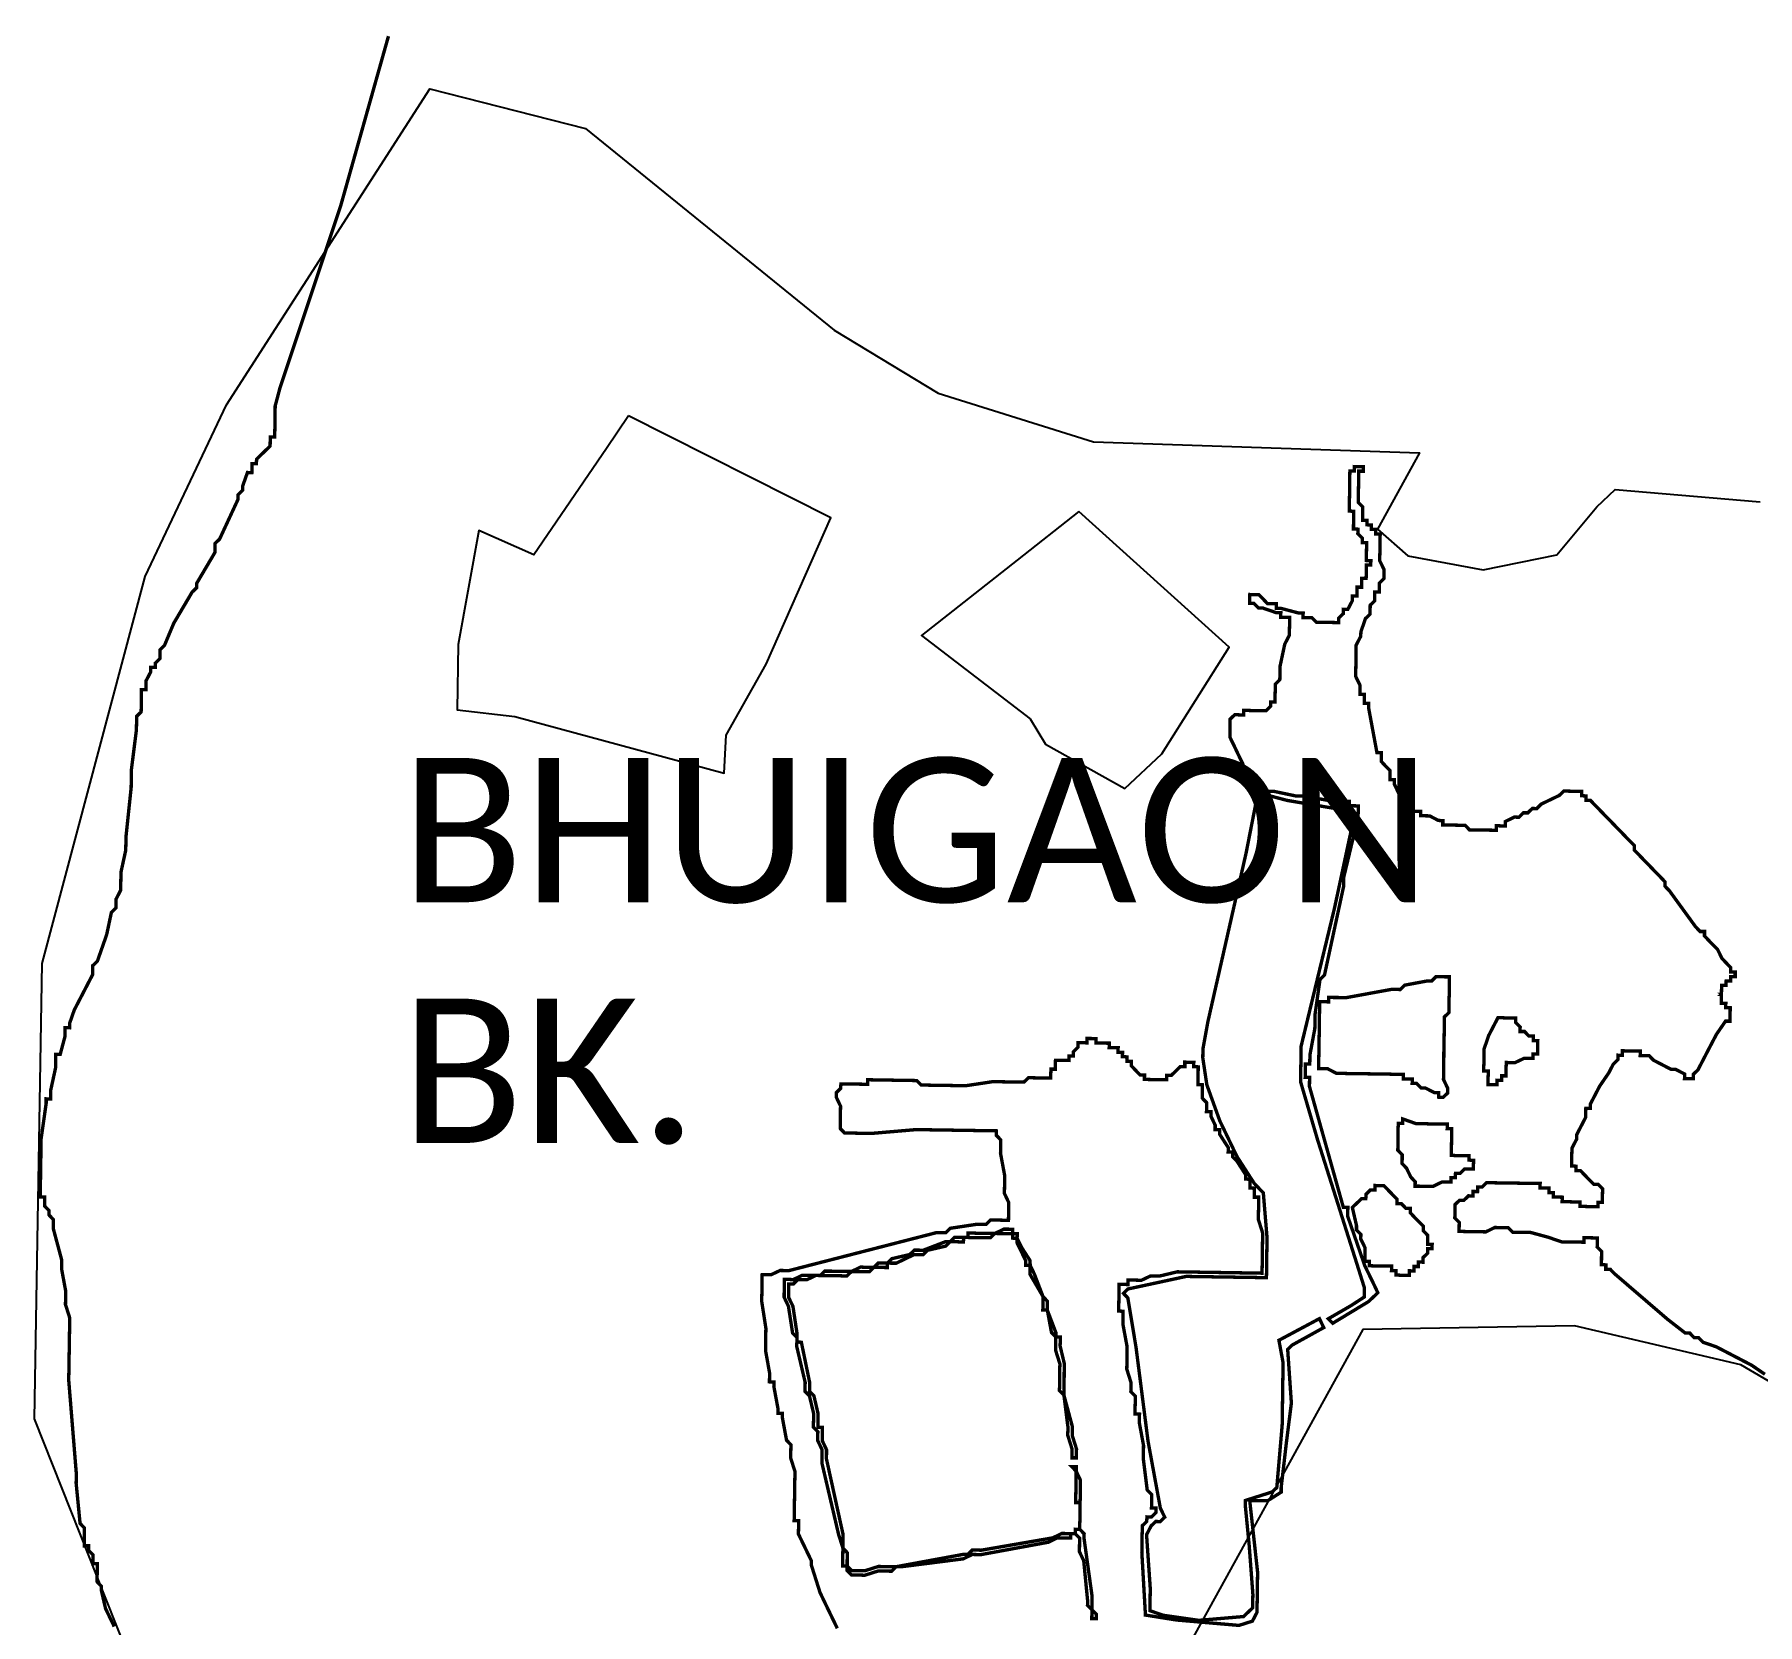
# Model space of a CAD drawing. Header units: metres. Extents: x 263795 to 267538, y 2142866 to 2154063.
# Drawn here: x 264475 to 266010, y 2143914 to 2145331 of the extents above; entities that cross this region are included whole.
import ezdxf

# ---------------------------------------------------------------- set-up
doc = ezdxf.new("R2010")
doc.units = ezdxf.units.M
for name, color, linetype in [('HIGH TIDE LINE', 6, 'Continuous'), ('village', 3, 'Continuous'), ('VILLAGE NAME', 250, 'Continuous')]:
    doc.layers.add(name, color=color, linetype=linetype)
doc.styles.get("Standard").update_dxf_attribs({"font": 'simplex.shx'})

msp = doc.modelspace()

# ---------------------------------------------------------------- linework, layer by layer
at = {"layer": 'HIGH TIDE LINE', "lineweight": 0}
for points in [[(264790.3, 2145329.1, 3, 3, 0), (264747.7, 2145177.8, 3, 3, 0), (264693.6, 2145015.5, 3, 3, 0), (264689.4, 2144999.7, 3, 3, 0), (264689, 2144971.9, 3, 3, 0), (264685, 2144971.9, 3, 3, 0), (264684.9, 2144964, 3, 3, 0), (264680.8, 2144960, 3, 3, 0), (264676.8, 2144956.1, 3, 3, 0), (264672.8, 2144952.2, 3, 3, 0), (264672.7, 2144948.2, 3, 3, 0), (264668.7, 2144948.3, 3, 3, 0), (264668.6, 2144940.3, 3, 3, 0), (264664.7, 2144940.4, 3, 3, 0), (264660.5, 2144928.5, 3, 3, 0), (264660.4, 2144924.6, 3, 3, 0), (264656.4, 2144920.6, 3, 3, 0), (264656.4, 2144916.7, 3, 3, 0), (264639.9, 2144881.1, 3, 3, 0), (264635.9, 2144877.2, 3, 3, 0), (264635.8, 2144869.3, 3, 3, 0), (264619.5, 2144841.7, 3, 3, 0), (264619.4, 2144837.7, 3, 3, 0), (264615.4, 2144833.8, 3, 3, 0), (264599.1, 2144806.2, 3, 3, 0), (264590.8, 2144786.4, 3, 3, 0), (264586.8, 2144782.5, 3, 3, 0), (264586.7, 2144774.6, 3, 3, 0), (264582.6, 2144770.6, 3, 3, 0), (264582.6, 2144766.7, 3, 3, 0), (264578.6, 2144766.7, 3, 3, 0), (264578.5, 2144762.7, 3, 3, 0), (264574.4, 2144754.9, 3, 3, 0), (264574.3, 2144746.9, 3, 3, 0), (264570.3, 2144747, 3, 3, 0), (264570, 2144727.1, 3, 3, 0), (264566, 2144723.2, 3, 3, 0), (264565.8, 2144711.2, 3, 3, 0), (264561.3, 2144675.5, 3, 3, 0), (264561.1, 2144659.6, 3, 3, 0), (264556.5, 2144615.9, 3, 3, 0), (264556.3, 2144604, 3, 3, 0), (264552, 2144584.2, 3, 3, 0), (264551.8, 2144568.3, 3, 3, 0), (264547.7, 2144560.4, 3, 3, 0), (264547.6, 2144552.5, 3, 3, 0), (264543.5, 2144548.5, 3, 3, 0), (264539.3, 2144528.7, 3, 3, 0), (264531, 2144505, 3, 3, 0), (264526.9, 2144501.1, 3, 3, 0), (264526.8, 2144493.1, 3, 3, 0), (264510.4, 2144461.5, 3, 3, 0), (264506.3, 2144449.7, 3, 3, 0), (264506.2, 2144445.7, 3, 3, 0), (264502.3, 2144445.8, 3, 3, 0), (264502.1, 2144437.8, 3, 3, 0), (264497.9, 2144422, 3, 3, 0), (264494, 2144422, 3, 3, 0), (264493.8, 2144410.1, 3, 3, 0), (264489.5, 2144390.3, 3, 3, 0), (264489.4, 2144382.3, 3, 3, 0), (264485.4, 2144382.4, 3, 3, 0), (264485.4, 2144378.4, 3, 3, 0), (264480.9, 2144346.7, 3, 3, 0), (264480.1, 2144295, 3, 3, 0), (264484.1, 2144294.9, 3, 3, 0), (264484, 2144287, 3, 3, 0), (264487.9, 2144282.9, 3, 3, 0), (264487.9, 2144279, 3, 3, 0), (264491.8, 2144274.9, 3, 3, 0), (264491.7, 2144267, 3, 3, 0), (264499.2, 2144239, 3, 3, 0), (264499.1, 2144231.1, 3, 3, 0), (264502.8, 2144211.1, 3, 3, 0), (264502.6, 2144199.2, 3, 3, 0), (264506.4, 2144187.2, 3, 3, 0), (264505.5, 2144131.6, 3, 3, 0), (264512.3, 2144048, 3, 3, 0), (264512.1, 2144040, 3, 3, 0), (264515.6, 2144004.2, 3, 3, 0), (264519.5, 2144000.1, 3, 3, 0), (264519.3, 2143984.2, 3, 3, 0), (264523.2, 2143984.2, 3, 3, 0), (264523.2, 2143980.2, 3, 3, 0), (264527.1, 2143976.2, 3, 3, 0), (264527, 2143968.2, 3, 3, 0), (264531, 2143968.2, 3, 3, 0), (264530.7, 2143952.3, 3, 3, 0), (264534.6, 2143948.2, 3, 3, 0), (264534.6, 2143944.3, 3, 3, 0), (264538.3, 2143928.3, 3, 3, 0), (264546, 2143912.3, 3, 3, 0)], [(265190.1, 2143910.7, 3, 3, 0), (265178.5, 2143934.7, 3, 3, 0), (265174.7, 2143942.7, 3, 3, 0), (265167.1, 2143966.7, 3, 3, 0), (265167.1, 2143970.7, 3, 3, 0), (265155.5, 2143994.7, 3, 3, 0), (265155.7, 2144006.6, 3, 3, 0), (265151.7, 2144006.7, 3, 3, 0), (265152.4, 2144050.4, 3, 3, 0), (265148.6, 2144062.4, 3, 3, 0), (265148.8, 2144074.3, 3, 3, 0), (265144.9, 2144078.3, 3, 3, 0), (265141.2, 2144098.3, 3, 3, 0), (265141.2, 2144102.3, 3, 3, 0), (265137.3, 2144102.3, 3, 3, 0), (265137.3, 2144106.3, 3, 3, 0), (265133.6, 2144126.2, 3, 3, 0), (265133.7, 2144130.2, 3, 3, 0), (265129.7, 2144130.3, 3, 3, 0), (265129.8, 2144138.2, 3, 3, 0), (265126.2, 2144158.2, 3, 3, 0), (265126.5, 2144178, 3, 3, 0), (265122.8, 2144201.9, 3, 3, 0), (265123.2, 2144225.8, 3, 3, 0), (265131.1, 2144225.7, 3, 3, 0), (265139.2, 2144229.5, 3, 3, 0), (265147.1, 2144229.4, 3, 3, 0), (265278.8, 2144263.3, 3, 3, 0), (265286.8, 2144263.1, 3, 3, 0), (265290.8, 2144267.1, 3, 3, 0), (265314.7, 2144270.7, 3, 3, 0), (265322.6, 2144270.6, 3, 3, 0), (265326.7, 2144274.5, 3, 3, 0), (265342.6, 2144274.2, 3, 3, 0), (265342.8, 2144290.1, 3, 3, 0), (265339, 2144298.1, 3, 3, 0), (265339.2, 2144314.1, 3, 3, 0), (265335.5, 2144334, 3, 3, 0), (265335.7, 2144345.9, 3, 3, 0), (265331.8, 2144349.9, 3, 3, 0), (265331.8, 2144353.9, 3, 3, 0), (265260.3, 2144355, 3, 3, 0), (265220.5, 2144351.6, 3, 3, 0), (265196.6, 2144352, 3, 3, 0), (265192.7, 2144356, 3, 3, 0), (265193, 2144375.9, 3, 3, 0), (265189.2, 2144383.9, 3, 3, 0), (265189.2, 2144387.9, 3, 3, 0), (265193.2, 2144391.8, 3, 3, 0), (265193.3, 2144395.7, 3, 3, 0), (265217.2, 2144395.4, 3, 3, 0), (265217.2, 2144399.4, 3, 3, 0), (265260.9, 2144398.7, 3, 3, 0), (265264.9, 2144394.7, 3, 3, 0), (265304.6, 2144394.1, 3, 3, 0), (265328.5, 2144397.7, 3, 3, 0), (265356.3, 2144397.3, 3, 3, 0), (265360.4, 2144401.2, 3, 3, 0), (265380.2, 2144400.9, 3, 3, 0), (265380.4, 2144408.9, 3, 3, 0), (265384.3, 2144408.8, 3, 3, 0), (265384.5, 2144416.8, 3, 3, 0), (265396.4, 2144416.6, 3, 3, 0), (265396.4, 2144420.6, 3, 3, 0), (265400.4, 2144420.5, 3, 3, 0), (265400.5, 2144424.5, 3, 3, 0), (265404.5, 2144428.4, 3, 3, 0), (265404.6, 2144432.4, 3, 3, 0), (265412.5, 2144432.3, 3, 3, 0), (265412.6, 2144436.2, 3, 3, 0), (265420.5, 2144436.1, 3, 3, 0), (265420.5, 2144432.1, 3, 3, 0), (265432.4, 2144432, 3, 3, 0), (265432.3, 2144428, 3, 3, 0), (265440.3, 2144427.9, 3, 3, 0), (265440.2, 2144423.9, 3, 3, 0), (265444.2, 2144423.8, 3, 3, 0), (265444.1, 2144419.9, 3, 3, 0), (265448.1, 2144419.8, 3, 3, 0), (265448.1, 2144415.8, 3, 3, 0), (265452, 2144415.8, 3, 3, 0), (265452, 2144411.8, 3, 3, 0), (265455.9, 2144407.8, 3, 3, 0), (265459.8, 2144403.7, 3, 3, 0), (265463.8, 2144403.7, 3, 3, 0), (265463.7, 2144399.7, 3, 3, 0), (265483.6, 2144399.4, 3, 3, 0), (265483.6, 2144403.4, 3, 3, 0), (265487.6, 2144403.3, 3, 3, 0), (265495.7, 2144411.1, 3, 3, 0), (265499.7, 2144411.1, 3, 3, 0), (265499.7, 2144415.1, 3, 3, 0), (265507.7, 2144414.9, 3, 3, 0), (265507.6, 2144411, 3, 3, 0), (265511.6, 2144410.9, 3, 3, 0), (265511.4, 2144395, 3, 3, 0), (265515.3, 2144394.9, 3, 3, 0), (265515.2, 2144383, 3, 3, 0), (265519.1, 2144379, 3, 3, 0), (265519, 2144371, 3, 3, 0), (265522.9, 2144371, 3, 3, 0), (265522.9, 2144367, 3, 3, 0), (265526.7, 2144359, 3, 3, 0), (265526.7, 2144355, 3, 3, 0), (265530.6, 2144355, 3, 3, 0), (265530.6, 2144351, 3, 3, 0), (265538.4, 2144338.9, 3, 3, 0), (265538.3, 2144335, 3, 3, 0), (265542.3, 2144334.9, 3, 3, 0), (265542.2, 2144330.9, 3, 3, 0), (265546.1, 2144326.9, 3, 3, 0), (265553.9, 2144314.8, 3, 3, 0), (265553.8, 2144310.9, 3, 3, 0), (265557.8, 2144310.8, 3, 3, 0), (265557.7, 2144302.9, 3, 3, 0), (265561.7, 2144302.8, 3, 3, 0), (265561.6, 2144294.8, 3, 3, 0), (265565.5, 2144294.8, 3, 3, 0), (265565.2, 2144274.9, 3, 3, 0), (265569, 2144262.9, 3, 3, 0), (265568.5, 2144227.1, 3, 3, 0), (265493, 2144228.3, 3, 3, 0), (265477, 2144224.5, 3, 3, 0), (265469.1, 2144224.6, 3, 3, 0), (265461.1, 2144220.8, 3, 3, 0), (265449.1, 2144221, 3, 3, 0), (265449.1, 2144217, 3, 3, 0), (265441.1, 2144217.1, 3, 3, 0), (265440.8, 2144193.3, 3, 3, 0), (265444.7, 2144193.2, 3, 3, 0), (265444.6, 2144181.3, 3, 3, 0), (265448.3, 2144161.3, 3, 3, 0), (265448, 2144141.5, 3, 3, 0), (265451.8, 2144129.5, 3, 3, 0), (265451.6, 2144121.5, 3, 3, 0), (265455.6, 2144117.5, 3, 3, 0), (265455.3, 2144101.6, 3, 3, 0), (265459.3, 2144101.5, 3, 3, 0), (265459.2, 2144093.6, 3, 3, 0), (265462.9, 2144073.6, 3, 3, 0), (265462.7, 2144061.7, 3, 3, 0), (265466.2, 2144033.8, 3, 3, 0), (265470.2, 2144029.8, 3, 3, 0), (265470, 2144017.9, 3, 3, 0), (265474, 2144017.8, 3, 3, 0), (265473.9, 2144013.8, 3, 3, 0), (265469.9, 2144009.9, 3, 3, 0), (265465.9, 2144010, 3, 3, 0), (265465.8, 2144006, 3, 3, 0), (265461.8, 2144002.1, 3, 3, 0), (265461.4, 2143978.2, 3, 3, 0), (265464.6, 2143922.5, 3, 3, 0), (265492.4, 2143918.1, 3, 3, 0), (265547.9, 2143913.3, 3, 3, 0), (265559.9, 2143917.1, 3, 3, 0), (265564, 2143925, 3, 3, 0), (265564.5, 2143960.8, 3, 3, 0), (265557.5, 2144024.5, 3, 3, 0), (265573.4, 2144024.3, 3, 3, 0), (265585.5, 2144032, 3, 3, 0), (265585.5, 2144036, 3, 3, 0), (265590.1, 2144075.7, 3, 3, 0), (265594.6, 2144111.4, 3, 3, 0), (265591.3, 2144159.2, 3, 3, 0), (265595.4, 2144163.1, 3, 3, 0), (265623.4, 2144178.6, 3, 3, 0), (265619.6, 2144186.6, 3, 3, 0), (265583.5, 2144167.3, 3, 3, 0), (265587.2, 2144147.3, 3, 3, 0), (265586.4, 2144091.7, 3, 3, 0), (265581.6, 2144036.1, 3, 3, 0), (265577.5, 2144032.2, 3, 3, 0), (265553.6, 2144024.6, 3, 3, 0), (265553.5, 2144020.6, 3, 3, 0), (265557, 2143984.8, 3, 3, 0), (265560.3, 2143941, 3, 3, 0), (265560.1, 2143929, 3, 3, 0), (265556.1, 2143925.1, 3, 3, 0), (265552, 2143921.2, 3, 3, 0), (265512.2, 2143917.8, 3, 3, 0), (265480.5, 2143922.3, 3, 3, 0), (265468.6, 2143926.4, 3, 3, 0), (265468.9, 2143946.3, 3, 3, 0), (265465.6, 2143994.1, 3, 3, 0), (265469.7, 2144002, 3, 3, 0), (265473.8, 2144005.9, 3, 3, 0), (265477.7, 2144005.8, 3, 3, 0), (265481.8, 2144009.7, 3, 3, 0), (265477.9, 2144017.7, 3, 3, 0), (265466.9, 2144077.5, 3, 3, 0), (265456.2, 2144161.2, 3, 3, 0), (265448.9, 2144205.1, 3, 3, 0), (265445, 2144209.1, 3, 3, 0), (265449, 2144213, 3, 3, 0), (265500.9, 2144224.2, 3, 3, 0), (265572.4, 2144223.1, 3, 3, 0), (265572.9, 2144258.9, 3, 3, 0), (265569.6, 2144298.7, 3, 3, 0), (265561.7, 2144306.8, 3, 3, 0), (265546.2, 2144330.9, 3, 3, 0), (265530.8, 2144362.9, 3, 3, 0), (265519.3, 2144394.9, 3, 3, 0), (265515.7, 2144418.8, 3, 3, 0), (265515.8, 2144426.7, 3, 3, 0), (265520.1, 2144450.5, 3, 3, 0), (265554.2, 2144601.1, 3, 3, 0), (265562.8, 2144644.8, 3, 3, 0), (265562.8, 2144648.7, 3, 3, 0), (265566.8, 2144648.7, 3, 3, 0), (265574.8, 2144652.5, 3, 3, 0), (265590.7, 2144648.3, 3, 3, 0), (265642.2, 2144639.6, 3, 3, 0), (265646.2, 2144639.5, 3, 3, 0), (265650, 2144631.5, 3, 3, 0), (265633, 2144552.3, 3, 3, 0), (265603.3, 2144429.4, 3, 3, 0), (265602.8, 2144397.6, 3, 3, 0), (265618, 2144345.7, 3, 3, 0), (265633.2, 2144297.8, 3, 3, 0), (265652.2, 2144237.8, 3, 3, 0), (265659.7, 2144213.9, 3, 3, 0), (265659.6, 2144205.9, 3, 3, 0), (265647.6, 2144198.1, 3, 3, 0), (265627.5, 2144186.5, 3, 3, 0), (265631.5, 2144182.5, 3, 3, 0), (265663.5, 2144201.9, 3, 3, 0), (265671.6, 2144209.7, 3, 3, 0), (265667.8, 2144217.7, 3, 3, 0), (265660, 2144233.7, 3, 3, 0), (265644.8, 2144277.7, 3, 3, 0), (265644.9, 2144285.7, 3, 3, 0), (265640.9, 2144285.7, 3, 3, 0), (265610.7, 2144393.5, 3, 3, 0), (265610.8, 2144401.5, 3, 3, 0), (265606.9, 2144401.5, 3, 3, 0), (265607, 2144413.5, 3, 3, 0), (265611, 2144413.4, 3, 3, 0), (265611.1, 2144421.4, 3, 3, 0), (265615.5, 2144445.1, 3, 3, 0), (265615.6, 2144457.1, 3, 3, 0), (265620.1, 2144488.8, 3, 3, 0), (265624.1, 2144492.7, 3, 3, 0), (265641.2, 2144572, 3, 3, 0), (265641.3, 2144580, 3, 3, 0), (265649.8, 2144615.6, 3, 3, 0), (265649.9, 2144623.6, 3, 3, 0), (265654, 2144631.5, 3, 3, 0), (265654.2, 2144643.4, 3, 3, 0), (265646.2, 2144643.5, 3, 3, 0), (265646.3, 2144647.5, 3, 3, 0), (265630.4, 2144647.7, 3, 3, 0), (265606.6, 2144652.1, 3, 3, 0), (265598.7, 2144652.2, 3, 3, 0), (265578.8, 2144656.4, 3, 3, 0), (265566.9, 2144656.6, 3, 3, 0), (265567, 2144660.6, 3, 3, 0), (265559, 2144660.7, 3, 3, 0), (265559.1, 2144668.7, 3, 3, 0), (265555.2, 2144668.7, 3, 3, 0), (265551.4, 2144680.7, 3, 3, 0), (265547.5, 2144688.7, 3, 3, 0), (265543.7, 2144696.7, 3, 3, 0), (265539.8, 2144704.7, 3, 3, 0), (265540, 2144720.6, 3, 3, 0), (265544.1, 2144724.6, 3, 3, 0), (265552, 2144724.4, 3, 3, 0), (265552.1, 2144728.4, 3, 3, 0), (265556.1, 2144728.4, 3, 3, 0), (265572, 2144728.1, 3, 3, 0), (265576, 2144732, 3, 3, 0), (265576.1, 2144736, 3, 3, 0), (265580, 2144736, 3, 3, 0), (265580.3, 2144751.9, 3, 3, 0), (265584.3, 2144755.8, 3, 3, 0), (265584.5, 2144767.7, 3, 3, 0), (265588.7, 2144787.5, 3, 3, 0), (265592.8, 2144795.4, 3, 3, 0), (265593.1, 2144811.3, 3, 3, 0), (265585.1, 2144811.4, 3, 3, 0), (265585.2, 2144815.4, 3, 3, 0), (265581.2, 2144815.5, 3, 3, 0), (265569.3, 2144819.6, 3, 3, 0), (265565.4, 2144819.7, 3, 3, 0), (265561.4, 2144823.7, 3, 3, 0), (265557.5, 2144823.8, 3, 3, 0), (265557.6, 2144831.7, 3, 3, 0), (265565.5, 2144831.6, 3, 3, 0), (265569.5, 2144827.6, 3, 3, 0), (265573.4, 2144823.5, 3, 3, 0), (265581.3, 2144823.4, 3, 3, 0), (265581.3, 2144819.4, 3, 3, 0), (265585.2, 2144819.4, 3, 3, 0), (265601.1, 2144815.2, 3, 3, 0), (265605.1, 2144815.1, 3, 3, 0), (265605, 2144811.1, 3, 3, 0), (265612.9, 2144811, 3, 3, 0), (265616.9, 2144807, 3, 3, 0), (265636.7, 2144806.7, 3, 3, 0), (265636.8, 2144810.7, 3, 3, 0), (265640.8, 2144814.6, 3, 3, 0), (265640.9, 2144818.6, 3, 3, 0), (265644.9, 2144818.5, 3, 3, 0), (265649, 2144826.4, 3, 3, 0), (265649, 2144830.4, 3, 3, 0), (265653, 2144830.3, 3, 3, 0), (265653.1, 2144838.3, 3, 3, 0), (265657.1, 2144838.2, 3, 3, 0), (265657.2, 2144846.1, 3, 3, 0), (265661.2, 2144846.1, 3, 3, 0), (265661.4, 2144858, 3, 3, 0), (265665.3, 2144858, 3, 3, 0), (265665.4, 2144861.9, 3, 3, 0), (265661.4, 2144862, 3, 3, 0), (265661.6, 2144877.9, 3, 3, 0), (265657.7, 2144878, 3, 3, 0), (265657.7, 2144881.9, 3, 3, 0), (265653.8, 2144886, 3, 3, 0), (265653.9, 2144889.9, 3, 3, 0), (265649.9, 2144890, 3, 3, 0), (265650.1, 2144905.9, 3, 3, 0), (265646.2, 2144906, 3, 3, 0), (265646.7, 2144941.7, 3, 3, 0), (265650.7, 2144941.7, 3, 3, 0), (265650.7, 2144945.7, 3, 3, 0), (265658.7, 2144945.5, 3, 3, 0), (265658.6, 2144941.6, 3, 3, 0), (265654.6, 2144941.6, 3, 3, 0), (265654.2, 2144913.8, 3, 3, 0), (265658.1, 2144909.8, 3, 3, 0), (265658, 2144897.8, 3, 3, 0), (265661.9, 2144897.8, 3, 3, 0), (265661.9, 2144893.8, 3, 3, 0), (265665.9, 2144893.7, 3, 3, 0), (265665.8, 2144889.8, 3, 3, 0), (265669.8, 2144889.7, 3, 3, 0), (265669.7, 2144885.7, 3, 3, 0), (265673.7, 2144885.7, 3, 3, 0), (265673.3, 2144861.8, 3, 3, 0), (265677.2, 2144853.8, 3, 3, 0), (265677.1, 2144845.9, 3, 3, 0), (265673, 2144841.9, 3, 3, 0), (265672.9, 2144834, 3, 3, 0), (265668.9, 2144834, 3, 3, 0), (265668.8, 2144826.1, 3, 3, 0), (265664.8, 2144822.2, 3, 3, 0), (265664.7, 2144814.2, 3, 3, 0), (265660.6, 2144810.3, 3, 3, 0), (265656.5, 2144798.4, 3, 3, 0), (265656.4, 2144794.5, 3, 3, 0), (265652.3, 2144786.6, 3, 3, 0), (265651.9, 2144758.7, 3, 3, 0), (265655.8, 2144750.7, 3, 3, 0), (265655.7, 2144742.8, 3, 3, 0), (265659.6, 2144742.7, 3, 3, 0), (265659.5, 2144734.8, 3, 3, 0), (265663.5, 2144734.7, 3, 3, 0), (265663.4, 2144730.7, 3, 3, 0), (265670.8, 2144690.9, 3, 3, 0), (265674.8, 2144690.8, 3, 3, 0), (265674.7, 2144682.9, 3, 3, 0), (265682.5, 2144674.8, 3, 3, 0), (265682.4, 2144666.8, 3, 3, 0), (265686.3, 2144666.8, 3, 3, 0), (265686.3, 2144662.8, 3, 3, 0), (265690.1, 2144654.8, 3, 3, 0), (265694.1, 2144650.8, 3, 3, 0), (265694, 2144646.8, 3, 3, 0), (265698, 2144646.7, 3, 3, 0), (265697.9, 2144642.7, 3, 3, 0), (265701.9, 2144642.7, 3, 3, 0), (265701.8, 2144638.7, 3, 3, 0), (265709.8, 2144638.6, 3, 3, 0), (265709.7, 2144634.6, 3, 3, 0), (265717.7, 2144634.5, 3, 3, 0), (265725.6, 2144630.4, 3, 3, 0), (265729.5, 2144630.3, 3, 3, 0), (265729.5, 2144626.4, 3, 3, 0), (265749.4, 2144626.1, 3, 3, 0), (265753.3, 2144622, 3, 3, 0), (265777.1, 2144621.7, 3, 3, 0), (265777.2, 2144625.7, 3, 3, 0), (265785.1, 2144625.5, 3, 3, 0), (265785.2, 2144629.5, 3, 3, 0), (265793.2, 2144633.4, 3, 3, 0), (265797.2, 2144633.3, 3, 3, 0), (265801.2, 2144637.2, 3, 3, 0), (265805.2, 2144637.2, 3, 3, 0), (265809.2, 2144641.1, 3, 3, 0), (265813.2, 2144641, 3, 3, 0), (265817.2, 2144645, 3, 3, 0), (265833.2, 2144652.7, 3, 3, 0), (265837.3, 2144656.6, 3, 3, 0), (265853.2, 2144656.3, 3, 3, 0), (265853.1, 2144652.4, 3, 3, 0), (265857.1, 2144652.3, 3, 3, 0), (265857, 2144648.3, 3, 3, 0), (265861, 2144648.3, 3, 3, 0), (265864.9, 2144644.2, 3, 3, 0), (265876.7, 2144632.1, 3, 3, 0), (265892.3, 2144616, 3, 3, 0), (265896.2, 2144612, 3, 3, 0), (265900.2, 2144607.9, 3, 3, 0), (265900.1, 2144604, 3, 3, 0), (265927.5, 2144575.7, 3, 3, 0), (265927.5, 2144571.7, 3, 3, 0), (265931.4, 2144567.7, 3, 3, 0), (265954.8, 2144535.5, 3, 3, 0), (265958.7, 2144531.5, 3, 3, 0), (265962.6, 2144531.5, 3, 3, 0), (265962.6, 2144527.5, 3, 3, 0), (265966.5, 2144523.4, 3, 3, 0), (265970.4, 2144519.4, 3, 3, 0), (265974.3, 2144515.4, 3, 3, 0), (265978.2, 2144507.4, 3, 3, 0), (265986, 2144499.3, 3, 3, 0), (265986, 2144495.3, 3, 3, 0), (265989.9, 2144495.3, 3, 3, 0), (265989.9, 2144491.3, 3, 3, 0), (265985.9, 2144491.3, 3, 3, 0), (265985.8, 2144487.4, 3, 3, 0), (265981.9, 2144487.4, 3, 3, 0), (265981.8, 2144483.5, 3, 3, 0), (265977.8, 2144483.5, 3, 3, 0), (265977.7, 2144475.6, 3, 3, 0), (265977.6, 2144467.6, 3, 3, 0), (265981.6, 2144467.6, 3, 3, 0), (265981.5, 2144463.6, 3, 3, 0), (265985.5, 2144463.5, 3, 3, 0), (265985.3, 2144451.6, 3, 3, 0), (265981.3, 2144451.6, 3, 3, 0), (265973.2, 2144439.8, 3, 3, 0), (265965, 2144424.1, 3, 3, 0), (265956.8, 2144408.3, 3, 3, 0), (265952.8, 2144404.4, 3, 3, 0), (265952.7, 2144400.4, 3, 3, 0), (265944.8, 2144400.5, 3, 3, 0), (265944.9, 2144404.5, 3, 3, 0), (265937, 2144408.6, 3, 3, 0), (265933, 2144408.6, 3, 3, 0), (265917.2, 2144416.8, 3, 3, 0), (265913.3, 2144420.8, 3, 3, 0), (265905.3, 2144421, 3, 3, 0), (265905.4, 2144424.9, 3, 3, 0), (265889.5, 2144425.2, 3, 3, 0), (265889.4, 2144421.2, 3, 3, 0), (265885.5, 2144421.3, 3, 3, 0), (265885.4, 2144417.3, 3, 3, 0), (265881.4, 2144413.4, 3, 3, 0), (265877.3, 2144405.5, 3, 3, 0), (265869.2, 2144393.7, 3, 3, 0), (265861, 2144377.9, 3, 3, 0), (265860.9, 2144373.9, 3, 3, 0), (265856.9, 2144374, 3, 3, 0), (265856.8, 2144366, 3, 3, 0), (265848.6, 2144350.2, 3, 3, 0), (265848.6, 2144346.3, 3, 3, 0), (265844.5, 2144338.4, 3, 3, 0), (265844.2, 2144322.5, 3, 3, 0), (265848.2, 2144322.4, 3, 3, 0), (265848.2, 2144318.4, 3, 3, 0), (265852.1, 2144318.4, 3, 3, 0), (265856.1, 2144314.3, 3, 3, 0), (265863.9, 2144306.3, 3, 3, 0), (265867.9, 2144306.2, 3, 3, 0), (265871.8, 2144302.2, 3, 3, 0), (265871.6, 2144290.2, 3, 3, 0), (265867.6, 2144290.3, 3, 3, 0), (265867.6, 2144286.3, 3, 3, 0), (265851.7, 2144286.6, 3, 3, 0), (265851.7, 2144290.5, 3, 3, 0), (265835.8, 2144290.8, 3, 3, 0), (265835.9, 2144294.8, 3, 3, 0), (265827.9, 2144294.9, 3, 3, 0), (265828, 2144298.8, 3, 3, 0), (265824, 2144298.9, 3, 3, 0), (265824.1, 2144302.9, 3, 3, 0), (265816.1, 2144303, 3, 3, 0), (265816.2, 2144307, 3, 3, 0), (265768.5, 2144307.7, 3, 3, 0), (265764.5, 2144303.8, 3, 3, 0), (265760.5, 2144303.8, 3, 3, 0), (265760.4, 2144299.8, 3, 3, 0), (265756.4, 2144299.9, 3, 3, 0), (265756.4, 2144295.9, 3, 3, 0), (265752.4, 2144296, 3, 3, 0), (265748.4, 2144292.1, 3, 3, 0), (265744.4, 2144292.1, 3, 3, 0), (265740.4, 2144288.2, 3, 3, 0), (265740.2, 2144276.3, 3, 3, 0), (265744.1, 2144272.3, 3, 3, 0), (265744, 2144264.3, 3, 3, 0), (265767.8, 2144263.9, 3, 3, 0), (265775.8, 2144267.8, 3, 3, 0), (265787.8, 2144267.6, 3, 3, 0), (265791.7, 2144263.6, 3, 3, 0), (265807.6, 2144263.4, 3, 3, 0), (265823.4, 2144259.1, 3, 3, 0), (265835.3, 2144255, 3, 3, 0), (265855.2, 2144254.7, 3, 3, 0), (265855.2, 2144258.7, 3, 3, 0), (265867.1, 2144258.5, 3, 3, 0), (265867, 2144250.5, 3, 3, 0), (265870.9, 2144246.5, 3, 3, 0), (265870.8, 2144234.6, 3, 3, 0), (265874.7, 2144234.5, 3, 3, 0), (265874.7, 2144230.6, 3, 3, 0), (265878.7, 2144230.5, 3, 3, 0), (265882.6, 2144226.5, 3, 3, 0), (265929.7, 2144186, 3, 3, 0), (265945.4, 2144173.8, 3, 3, 0), (265949.4, 2144173.8, 3, 3, 0), (265953.3, 2144169.7, 3, 3, 0), (265957.3, 2144169.7, 3, 3, 0), (265961.2, 2144165.6, 3, 3, 0), (265973.1, 2144161.5, 3, 3, 0), (266004.6, 2144145.1, 3, 3, 0), (266016.4, 2144137, 3, 3, 0)]]:
    msp.add_lwpolyline(points, format="xyseb", dxfattribs=at)
at = {"layer": 'HIGH TIDE LINE', "lineweight": 0, "const_width": 3}
for points in [[(265619.4, 2144441.1), (265619.2, 2144429.2), (265619, 2144417.3), (265619, 2144413.3), (265618.9, 2144409.3), (265622.9, 2144409.3), (265626.9, 2144409.2), (265634.8, 2144405.1), (265638.7, 2144405), (265642.7, 2144405), (265646.7, 2144404.9), (265670.5, 2144404.6), (265682.5, 2144404.4), (265686.4, 2144404.3), (265690.4, 2144404.3), (265694.4, 2144404.2), (265694.3, 2144400.2), (265698.3, 2144400.2), (265702.3, 2144400.1), (265702.2, 2144396.1), (265706.2, 2144396.1), (265710.1, 2144392.1), (265714.1, 2144392), (265722, 2144387.9), (265725.9, 2144387.8), (265725.9, 2144383.9), (265729.9, 2144383.8), (265733.9, 2144387.7), (265733.9, 2144391.7), (265730.1, 2144399.7), (265730.2, 2144403.7), (265730.3, 2144415.6), (265730.4, 2144419.6), (265730.4, 2144423.6), (265730.5, 2144427.5), (265730.6, 2144431.5), (265730.8, 2144447.4), (265730.9, 2144451.4), (265730.9, 2144455.4), (265735, 2144459.3), (265735, 2144463.3), (265735.1, 2144471.2), (265735.2, 2144475.2), (265735.2, 2144479.2), (265735.3, 2144483.1), (265735.4, 2144487.1), (265735.4, 2144491.1), (265731.4, 2144491.1), (265727.5, 2144491.2), (265723.5, 2144491.3), (265719.5, 2144487.3), (265715.5, 2144487.4), (265695.6, 2144483.7), (265691.5, 2144479.8), (265687.5, 2144479.9), (265683.6, 2144479.9), (265643.7, 2144472.6), (265639.7, 2144472.6), (265635.8, 2144472.7), (265631.8, 2144472.7), (265627.8, 2144472.8), (265627.7, 2144468.8), (265623.8, 2144468.9), (265619.8, 2144468.9), (265619.7, 2144465), (265619.7, 2144461), (265619.6, 2144457), (265619.6, 2144453), (265619.5, 2144449.1), (265619.4, 2144445.1)], [(265973.7, 2144475.6), (265977.7, 2144475.6)], [(265778.6, 2144454.7), (265770.4, 2144438.9), (265766.3, 2144427), (265766.2, 2144423), (265766.2, 2144419.1), (265766.1, 2144415.1), (265766, 2144411.1), (265766, 2144407.1), (265770, 2144407.1), (265769.9, 2144403.1), (265769.8, 2144399.1), (265769.8, 2144395.1), (265773.8, 2144395.1), (265777.7, 2144395), (265777.8, 2144399), (265781.8, 2144398.9), (265781.8, 2144402.9), (265785.8, 2144402.9), (265785.9, 2144406.8), (265785.9, 2144410.8), (265786, 2144414.8), (265790, 2144414.7), (265793.9, 2144414.7), (265801.9, 2144418.5), (265805.9, 2144418.5), (265809.9, 2144418.4), (265809.9, 2144422.4), (265813.9, 2144422.3), (265814, 2144426.3), (265814, 2144430.3), (265814.1, 2144434.2), (265810.1, 2144434.3), (265810.2, 2144438.3), (265806.2, 2144438.3), (265802.3, 2144442.4), (265798.3, 2144442.4), (265798.4, 2144446.4), (265794.5, 2144450.4), (265794.5, 2144454.4), (265790.5, 2144454.5), (265786.6, 2144454.5), (265782.6, 2144454.6)], [(265693.8, 2144364.5), (265705.7, 2144360.3), (265709.6, 2144360.2), (265713.6, 2144360.2), (265717.6, 2144360.1), (265721.6, 2144360.1), (265725.5, 2144360), (265729.5, 2144360), (265733.5, 2144359.9), (265733.4, 2144355.9), (265737.4, 2144355.9), (265737.3, 2144351.9), (265737.3, 2144347.9), (265737.2, 2144340), (265737.1, 2144336), (265737, 2144332), (265741, 2144331.9), (265745, 2144331.9), (265749, 2144331.8), (265752.9, 2144331.8), (265752.9, 2144327.8), (265756.9, 2144327.7), (265756.8, 2144323.8), (265756.7, 2144319.8), (265752.8, 2144319.8), (265748.8, 2144319.9), (265744.8, 2144316), (265740.8, 2144316), (265740.7, 2144312.1), (265736.7, 2144312.1), (265736.7, 2144308.2), (265732.7, 2144308.2), (265728.7, 2144308.3), (265720.7, 2144304.4), (265716.8, 2144304.5), (265712.8, 2144304.5), (265708.8, 2144304.6), (265704.8, 2144304.6), (265704.9, 2144308.6), (265701, 2144312.7), (265697.1, 2144320.7), (265693.2, 2144324.7), (265693.3, 2144328.7), (265693.3, 2144332.7), (265689.4, 2144336.7), (265689.5, 2144340.7), (265689.5, 2144344.6), (265689.6, 2144348.6), (265689.6, 2144352.6), (265689.7, 2144356.6), (265689.8, 2144360.5), (265693.7, 2144360.5)], [(265648.9, 2144285.6), (265657, 2144293.4), (265660.9, 2144293.4), (265661, 2144297.3), (265665, 2144301.3), (265669, 2144301.2), (265669.1, 2144305.2), (265673, 2144305.1), (265677, 2144305.1), (265680.9, 2144301), (265684.8, 2144297), (265688.8, 2144293), (265688.7, 2144289), (265692.7, 2144288.9), (265696.6, 2144284.9), (265700.6, 2144284.8), (265700.5, 2144280.9), (265704.4, 2144276.8), (265708.3, 2144272.8), (265712.2, 2144268.8), (265712.2, 2144264.8), (265716.1, 2144260.7), (265716, 2144256.8), (265716, 2144252.8), (265720, 2144252.7), (265719.9, 2144248.8), (265715.9, 2144248.8), (265715.9, 2144244.8), (265711.8, 2144240.9), (265711.8, 2144236.9), (265707.8, 2144237), (265707.7, 2144233), (265703.8, 2144233.1), (265703.7, 2144229.1), (265699.7, 2144229.2), (265699.7, 2144225.2), (265695.7, 2144225.3), (265691.7, 2144225.3), (265687.7, 2144225.4), (265687.8, 2144229.3), (265683.8, 2144229.4), (265683.9, 2144233.4), (265679.9, 2144233.4), (265675.9, 2144233.5), (265672, 2144233.6), (265668, 2144233.6), (265664, 2144233.7), (265664.1, 2144237.7), (265660.1, 2144237.7), (265660.2, 2144241.7), (265660.3, 2144249.6), (265656.4, 2144257.6), (265656.5, 2144261.6), (265652.6, 2144265.7), (265652.6, 2144269.6)], [(265399, 2144054.7), (265402.9, 2144054.6), (265402.9, 2144050.7), (265406.7, 2144042.7), (265406.6, 2144030.7), (265406.5, 2144026.8), (265406.4, 2144022.8), (265406.4, 2144018.8), (265406.3, 2144010.8), (265406.2, 2144006.9), (265406.1, 2144002.9), (265406.1, 2143998.9), (265410, 2143994.9), (265409.9, 2143990.9), (265417.1, 2143939.1), (265417.1, 2143935.1), (265416.9, 2143927.2), (265420.9, 2143923.2), (265420.8, 2143919.2), (265416.8, 2143919.2), (265416.9, 2143923.2), (265416.9, 2143927.2), (265413, 2143931.2), (265413.1, 2143935.2), (265409.6, 2143971), (265405.8, 2143979), (265405.9, 2143987), (265406, 2143991), (265402, 2143995), (265398.1, 2143995.1), (265398, 2143991.1), (265386.1, 2143991.3), (265378.1, 2143987.4), (265318.3, 2143976.4), (265310.3, 2143976.5), (265302.3, 2143972.6), (265246.6, 2143965.5), (265242.6, 2143965.6), (265238.5, 2143961.6), (265226.6, 2143961.8), (265214.6, 2143958), (265210.7, 2143958.1), (265206.7, 2143958.1), (265202.7, 2143958.2), (265198.8, 2143962.2), (265198.9, 2143966.2), (265194.9, 2143966.3), (265194.9, 2143970.2), (265195, 2143974.2), (265195.1, 2143982.2), (265191.3, 2143994.2), (265176.4, 2144058), (265176.5, 2144066), (265176.5, 2144069.9), (265172.7, 2144077.9), (265172.7, 2144081.9), (265172.8, 2144085.9), (265168.9, 2144089.9), (265168.9, 2144093.9), (265169, 2144097.9), (265169.1, 2144101.8), (265165.3, 2144117.8), (265161.4, 2144121.8), (265161.5, 2144129.8), (265154, 2144161.7), (265154.2, 2144169.7), (265150.3, 2144173.7), (265146.6, 2144197.6), (265142.8, 2144205.6), (265142.8, 2144209.6), (265142.9, 2144213.6), (265142.9, 2144217.6), (265143, 2144221.5), (265147, 2144221.5), (265151, 2144221.4), (265159, 2144225.3), (265170.9, 2144225.1), (265174.9, 2144225), (265178.9, 2144228.9), (265182.9, 2144228.9), (265190.8, 2144228.8), (265194.8, 2144228.7), (265198.8, 2144228.7), (265202.8, 2144228.6), (265210.8, 2144232.5), (265214.7, 2144232.4), (265218.7, 2144232.3), (265222.7, 2144232.3), (265226.7, 2144236.2), (265230.7, 2144236.1), (265234.7, 2144236.1), (265238.7, 2144240), (265254.7, 2144243.7), (265258.7, 2144247.6), (265262.7, 2144247.6), (265266.6, 2144247.5), (265286.6, 2144255.2), (265290.6, 2144255.1), (265294.6, 2144259), (265298.6, 2144259), (265302.6, 2144258.9), (265306.6, 2144258.9), (265306.6, 2144262.8), (265310.6, 2144262.8), (265314.6, 2144262.7), (265322.5, 2144262.6), (265326.5, 2144262.5), (265330.5, 2144262.5), (265338.5, 2144266.3), (265342.5, 2144266.3), (265346.4, 2144266.2), (265346.4, 2144262.3), (265350.4, 2144262.2), (265350.3, 2144258.2), (265354.2, 2144250.2), (265361.9, 2144238.2), (265361.9, 2144234.2), (265365.7, 2144226.2), (265373.4, 2144206.2), (265377.3, 2144202.1), (265377.2, 2144198.2), (265377.2, 2144194.2), (265384.8, 2144174.2), (265384.8, 2144170.2), (265388.7, 2144170.2), (265388.7, 2144166.2), (265388.6, 2144162.2), (265392.4, 2144146.3), (265392.3, 2144142.3), (265392.2, 2144138.3), (265392.2, 2144134.3), (265392.1, 2144130.4), (265392.1, 2144126.4), (265392, 2144122.4), (265392, 2144118.4), (265399.5, 2144090.5), (265399.4, 2144086.5), (265399.4, 2144082.5), (265403.2, 2144070.5), (265403.1, 2144066.6), (265403.1, 2144062.6), (265399.1, 2144062.6), (265399.1, 2144066.6), (265399.2, 2144070.6), (265395.4, 2144082.6), (265395.5, 2144086.6), (265395.5, 2144090.5), (265392, 2144118.4), (265388, 2144122.5), (265388.1, 2144126.4), (265388.2, 2144130.4), (265388.2, 2144134.4), (265388.3, 2144138.4), (265388.3, 2144142.3), (265388.4, 2144146.3), (265384.6, 2144158.3), (265384.7, 2144162.3), (265384.7, 2144166.2), (265384.8, 2144170.2), (265380.9, 2144174.3), (265377.2, 2144194.2), (265373.2, 2144194.3), (265373.3, 2144198.2), (265373.3, 2144202.2), (265373.4, 2144206.2), (265361.7, 2144226.2), (265361.8, 2144230.2), (265361.9, 2144234.2), (265357.9, 2144234.2), (265357.9, 2144238.2), (265354.1, 2144246.2), (265350.2, 2144254.2), (265350.3, 2144258.2), (265346.3, 2144258.3), (265346.4, 2144262.3), (265342.4, 2144262.3), (265338.4, 2144262.4), (265334.5, 2144262.4), (265330.5, 2144262.5), (265326.4, 2144258.6), (265322.5, 2144258.6), (265314.5, 2144258.7), (265310.5, 2144258.8), (265306.6, 2144258.9), (265302.6, 2144258.9), (265302.5, 2144254.9), (265294.6, 2144255.1), (265290.6, 2144255.1), (265286.6, 2144251.2), (265270.6, 2144247.5), (265266.6, 2144243.6), (265262.6, 2144243.6), (265258.6, 2144243.7), (265242.6, 2144236), (265238.6, 2144236), (265234.7, 2144236.1), (265234.6, 2144232.1), (265230.6, 2144232.2), (265226.7, 2144232.2), (265222.7, 2144232.3), (265218.7, 2144228.4), (265214.7, 2144228.4), (265210.7, 2144228.5), (265202.8, 2144228.6), (265198.7, 2144224.7), (265194.7, 2144224.7), (265190.8, 2144224.8), (265182.8, 2144224.9), (265178.8, 2144225), (265174.9, 2144225), (265170.9, 2144225.1), (265162.9, 2144221.2), (265154.9, 2144221.4), (265150.9, 2144217.4), (265146.9, 2144217.5), (265146.9, 2144213.5), (265146.8, 2144209.5), (265146.7, 2144205.6), (265150.6, 2144197.6), (265154.2, 2144173.6), (265154.2, 2144169.7), (265154.1, 2144165.7), (265158.1, 2144165.6), (265165.5, 2144129.7), (265165.4, 2144121.8), (265169.3, 2144117.8), (265173, 2144101.8), (265173, 2144097.8), (265172.9, 2144093.8), (265172.9, 2144089.9), (265176.8, 2144089.8), (265176.8, 2144085.8), (265176.7, 2144081.9), (265176.7, 2144077.9), (265180.5, 2144069.9), (265180.5, 2144065.9), (265180.4, 2144061.9), (265195.3, 2143994.1), (265195.1, 2143982.2), (265199, 2143978.1), (265198.9, 2143970.2), (265198.9, 2143966.2), (265202.8, 2143962.2), (265206.7, 2143962.1), (265210.7, 2143962.1), (265214.7, 2143962), (265226.7, 2143965.8), (265238.6, 2143965.6), (265242.6, 2143965.6), (265302.4, 2143976.6), (265306.4, 2143976.5), (265310.4, 2143980.5), (265318.3, 2143980.3), (265382.1, 2143991.3), (265390.1, 2143995.2), (265398.1, 2143995.1), (265402, 2143995), (265402.1, 2143999), (265406.1, 2143998.9), (265406.1, 2144002.9), (265406.2, 2144006.9), (265406.3, 2144010.8), (265406.3, 2144014.8), (265406.4, 2144018.8), (265406.4, 2144022.8), (265402.5, 2144022.8), (265402.5, 2144026.8), (265402.6, 2144030.8), (265402.8, 2144046.7), (265402.9, 2144050.7)]]:
    msp.add_lwpolyline(points, close=True, dxfattribs=at)
at = {"layer": 'village', "color": 3}
for points in [[(264651.9, 2143651.7, 0), (264475, 2144097.4, 0), (264481.9, 2144503, 0), (264573.5, 2144847.8, 0), (264645.9, 2145000.7, 0), (264827.2, 2145282.1, 0), (264965.8, 2145246.9, 0), (265187.3, 2145067.2, 0), (265280.1, 2145011, 0), (265418.4, 2144967.7, 0), (265708.8, 2144957.8, 0), (265671.4, 2144890, 0), (265698.4, 2144866.3, 0), (265765.5, 2144853.6, 0), (265831.2, 2144867.1, 0), (265866.8, 2144909.7, 0), (265883.1, 2144925.2, 0), (266012.1, 2144914.3, 0)], [(266241.5, 2144001.1, 0), (265995.1, 2144145.4, 0), (265846.9, 2144180.2, 0), (265658.3, 2144177, 0), (265460.9, 2143818.8, 0)]]:
    msp.add_polyline3d(points, dxfattribs=at)
for points in [[(265004.1, 2144990.9, 0), (264984.4, 2144961.9, 0), (264919.8, 2144867, 0), (264870.8, 2144888.7, 0), (264852.3, 2144787.3, 0), (264851.5, 2144729.1, 0), (264903, 2144723.1, 0), (265089.3, 2144672.6, 0), (265091.1, 2144706.3, 0), (265126.8, 2144769.7, 0), (265184.4, 2144900.1, 0)], [(265405.4, 2144905.7, 0), (265350.3, 2144862.3, 0), (265265.2, 2144795.1, 0), (265362, 2144720.9, 0), (265375.7, 2144698.3, 0), (265446.2, 2144659, 0), (265479.1, 2144689.7, 0), (265539.3, 2144784.7, 0)]]:
    msp.add_polyline3d(points, close=True, dxfattribs=at)

# ---------------------------------------------------------------- texts
at = {"layer": 'VILLAGE NAME', "insert": (264801.4, 2144686.2), "char_height": 128.647, "attachment_point": 1}
msp.add_mtext_dynamic_manual_height_columns('{\\fCalibri|b0|i0|c0|p34;BHUIGAON BK.}', width=737.615, gutter_width=643.2, heights=[0], dxfattribs=at)

doc.saveas('drawing.dxf')
